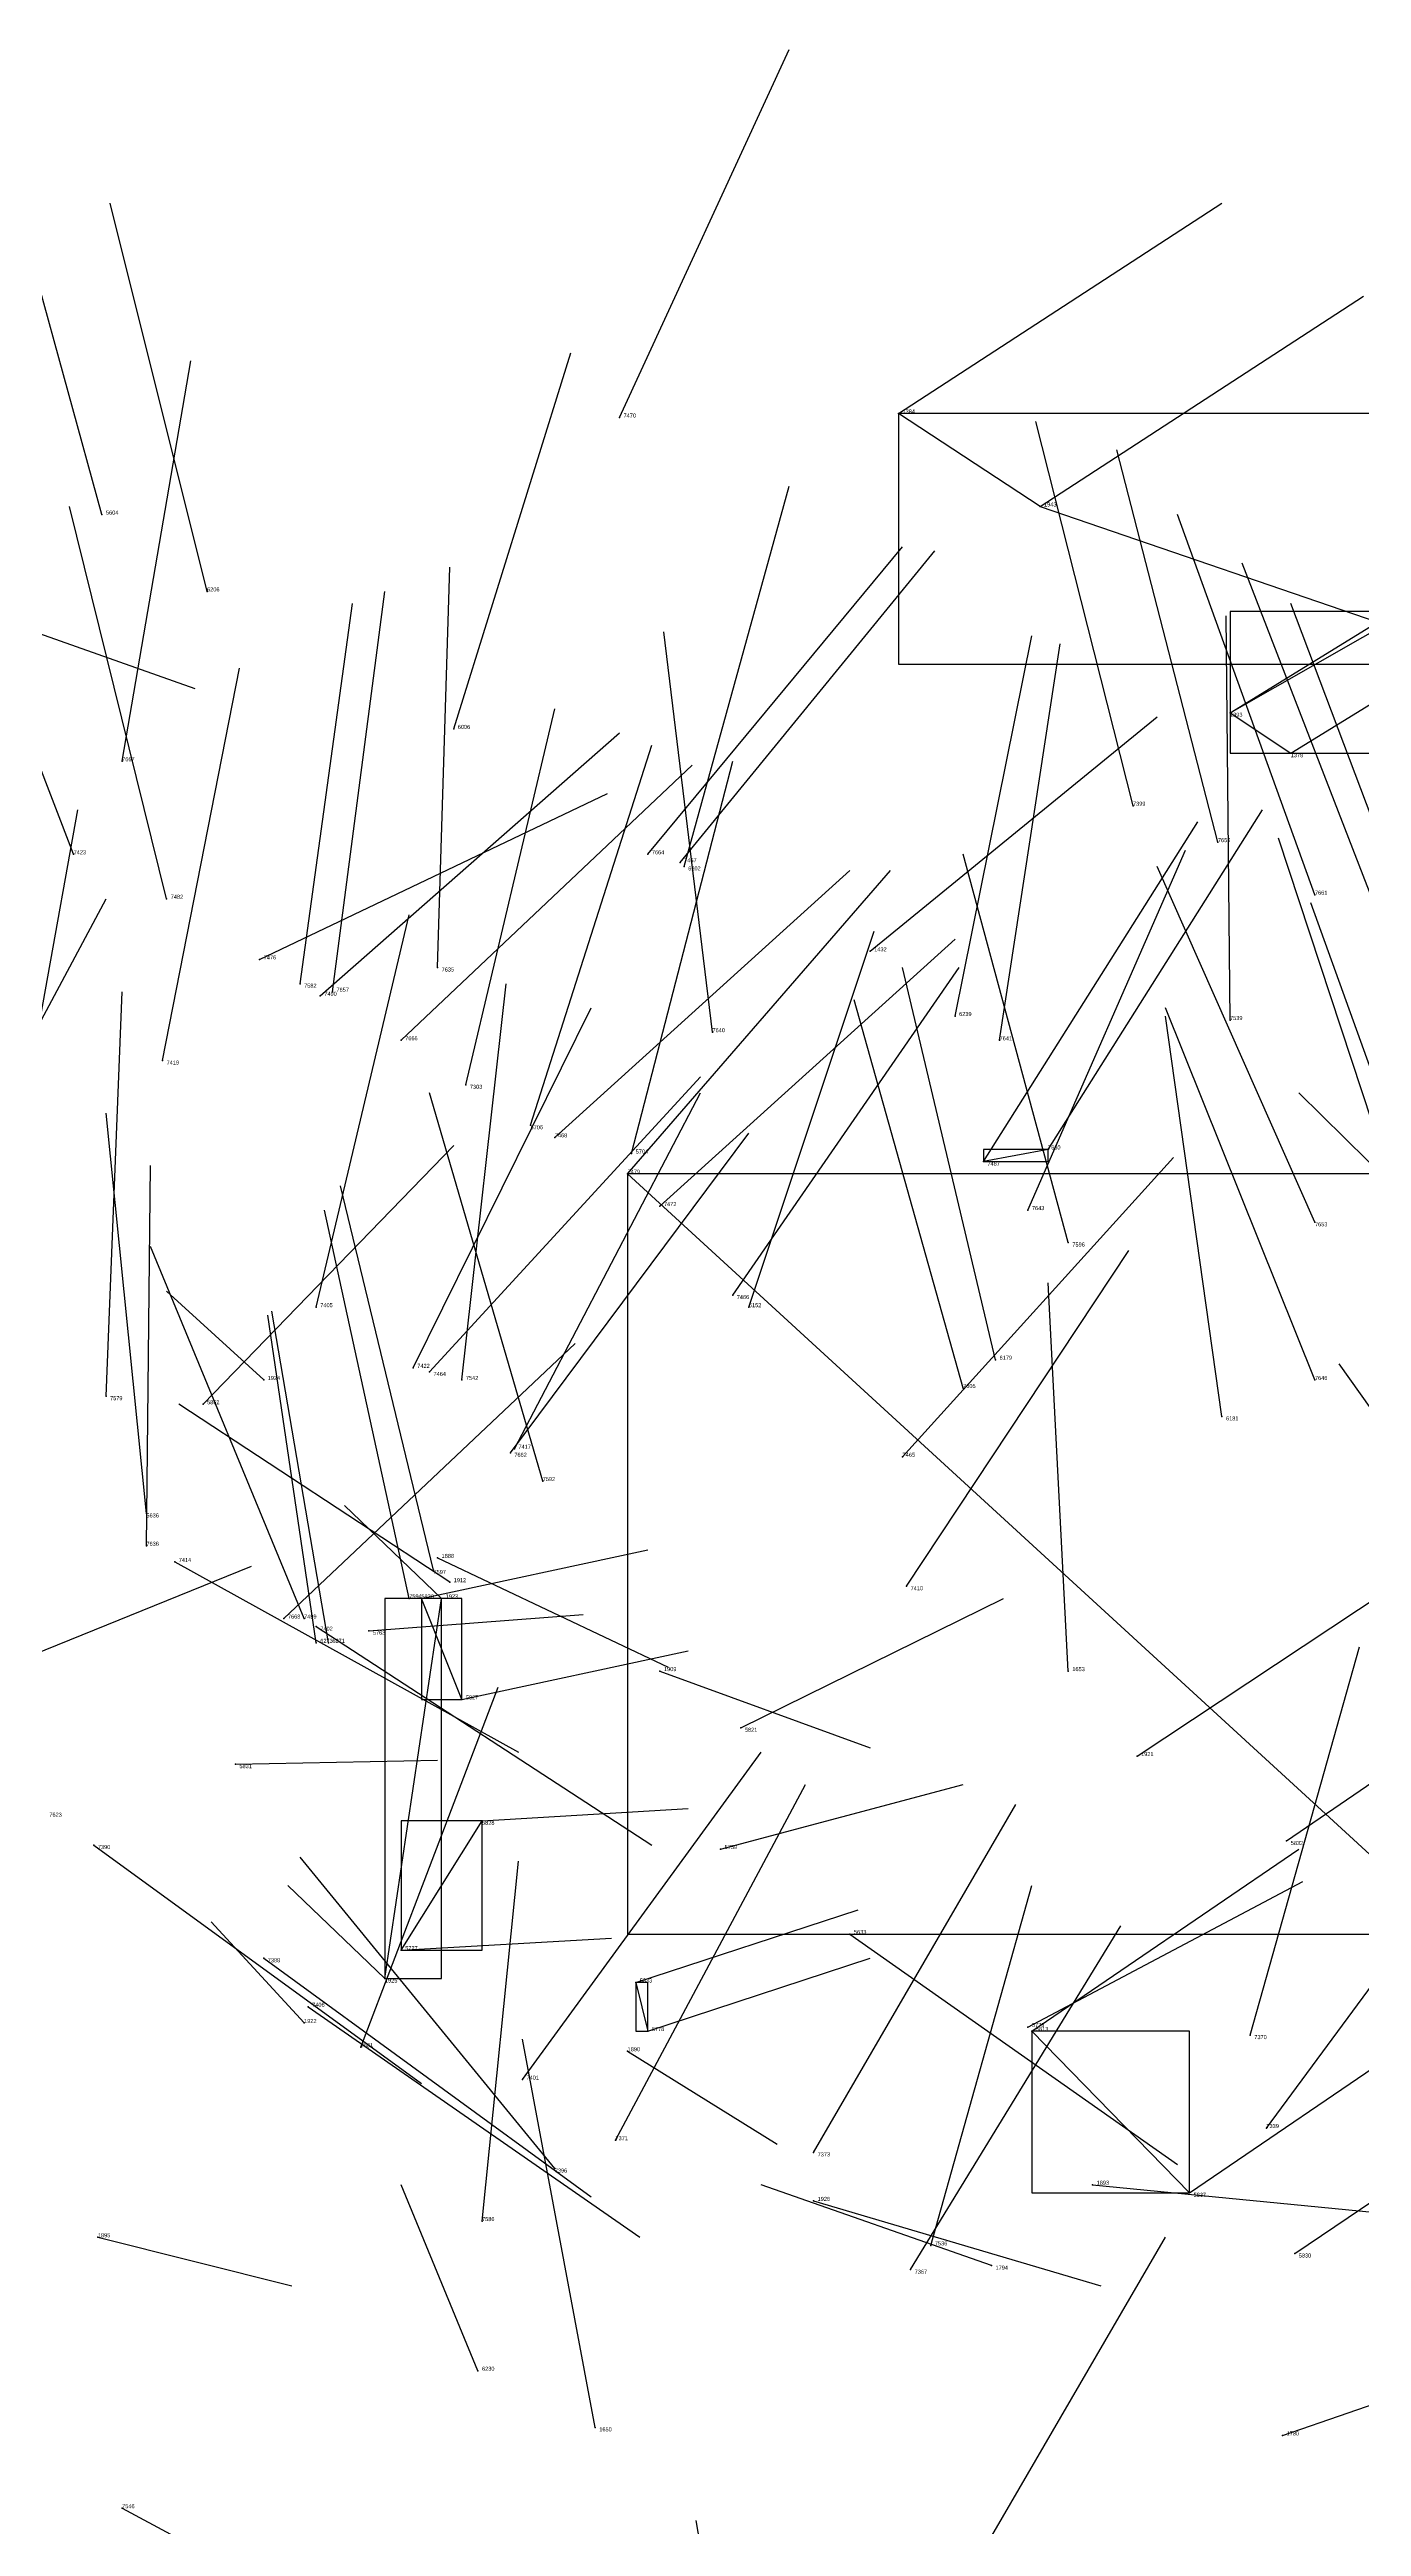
# Model space of a CAD drawing. Extents: x 59.1 to 70.8, y 600.3 to 605.1.
# Drawn here: x 66.249 to 66.573, y 604.447 to 605.06 of the extents above; entities that cross this region are included whole.
import ezdxf

# ---------------------------------------------------------------- set-up
doc = ezdxf.new("R2010")
doc.units = 0
for name, color, linetype in [('Clients', 3, 'CONTINUOUS'), ('Facilities', 3, 'CONTINUOUS'), ('Facilities_lines', 3, 'CONTINUOUS'), ('Min_max_boxes', 1, 'CONTINUOUS'), ('Normals', 1, 'CONTINUOUS'), ('Source_points', 5, 'CONTINUOUS'), ('Text', 3, 'CONTINUOUS')]:
    doc.layers.add(name, color=color, linetype=linetype)

msp = doc.modelspace()

# ---------------------------------------------------------------- linework, layer by layer
at = {"layer": 'Clients', "color": 5}
for p in [(66.459, 604.97, 451.452), (66.556, 604.886, 451.32), (66.48, 604.785, 459.526), (66.341, 604.677, 453.759), (66.346, 604.677, 448.195), (66.356, 604.622, 453.755), (66.397, 604.57, 453.675), (66.492, 604.57, 453.663)]:
    msp.add_point(p, dxfattribs=at)
at = {"layer": 'Facilities', "color": 3}
for p in [(66.39, 604.969, 459.968), (66.262, 604.945, 455.447), (66.494, 604.947, 451.402), (66.288, 604.926, 457.403), (66.541, 604.896, 451.398), (66.349, 604.892, 457.348), (66.267, 604.884, 459.323), (66.517, 604.873, 460.663), (66.538, 604.864, 459.348), (66.255, 604.861, 460.068), (66.397, 604.861, 459.694), (66.405, 604.859, 459.615), (66.406, 604.858, 457.294), (66.562, 604.851, 459.279), (66.278, 604.85, 459.996), (66.301, 604.835, 459.926), (66.345, 604.833, 459.241), (66.452, 604.837, 451.532), (66.311, 604.829, 462.297), (66.319, 604.827, 459.291), (66.316, 604.826, 459.851), (66.473, 604.821, 457.242), (66.336, 604.815, 459.778), (66.413, 604.817, 459.184), (66.484, 604.815, 459.408), (66.541, 604.82, 462.613), (66.277, 604.81, 460.137), (66.352, 604.804, 462.236), (66.368, 604.794, 454.275), (66.374, 604.791, 459.864), (66.393, 604.787, 454.329), (66.496, 604.788, 459.514), (66.392, 604.782, 459.669), (66.4, 604.774, 459.815), (66.491, 604.773, 459.445), (66.562, 604.77, 459.117), (66.501, 604.765, 458.696), (66.315, 604.749, 460.109), (66.418, 604.752, 459.579), (66.422, 604.749, 457.437), (66.483, 604.736, 458.303), (66.302, 604.731, 448.152), (66.339, 604.734, 460.038), (66.343, 604.733, 459.71), (66.351, 604.731, 462.609), (66.475, 604.729, 458.755), (66.562, 604.731, 459.134), (66.263, 604.727, 462.395), (66.287, 604.725, 453.723), (66.539, 604.722, 458.237), (66.363, 604.713, 459.642), (66.364, 604.714, 460.099), (66.46, 604.712, 459.964), (66.371, 604.706, 458.818), (66.273, 604.698, 454.876), (66.273, 604.69, 459.177), (66.28, 604.686, 460.248), (66.345, 604.687, 449.159), (66.344, 604.684, 458.795), (66.348, 604.681, 449.1), (66.461, 604.68, 460.021), (66.338, 604.677, 458.861), (66.307, 604.672, 459.765), (66.312, 604.672, 458.469), (66.315, 604.67, 460.174), (66.328, 604.669, 453.675), (66.315, 604.666, 456.922), (66.318, 604.666, 456.967), (66.4, 604.659, 449.152), (66.501, 604.659, 452.804), (66.351, 604.652, 453.709), (66.42, 604.645, 453.645), (66.518, 604.638, 448.551), (66.295, 604.636, 453.74), (66.26, 604.616, 460.579), (66.415, 604.615, 453.654), (66.555, 604.617, 453.558), (66.447, 604.594, 454.865), (66.302, 604.588, 460.429), (66.336, 604.59, 453.738), (66.332, 604.583, 448.226), (66.394, 604.582, 453.677), (66.313, 604.576, 460.499), (66.312, 604.572, 448.299), (66.491, 604.571, 453.6), (66.326, 604.566, 462.292), (66.392, 604.565, 449.162), (66.546, 604.569, 461.425), (66.366, 604.558, 460.969), (66.55, 604.546, 461.582), (66.389, 604.543, 461.068), (66.438, 604.54, 461.022), (66.374, 604.536, 460.773), (66.438, 604.528, 448.378), (66.507, 604.532, 449.052), (66.531, 604.53, 453.653), (66.356, 604.523, 462.271), (66.261, 604.519, 449.25), (66.467, 604.517, 462.536), (66.557, 604.515, 453.516), (66.462, 604.511, 461.054), (66.482, 604.512, 448.319), (66.355, 604.486, 457.383), (66.384, 604.472, 452.977), (66.554, 604.47, 448.464), (66.267, 604.452, 462.656)]:
    msp.add_point(p, dxfattribs=at)
at = {"layer": 'Facilities_lines', "color": 3}
for p, q in [((66.494, 604.947, 451.402), (66.459, 604.97, 451.452)), ((66.494, 604.947, 451.402), (66.608, 604.908, 451.47)), ((66.541, 604.896, 451.398), (66.585, 604.921, 451.391)), ((66.541, 604.896, 451.398), (66.556, 604.886, 451.32)), ((66.496, 604.788, 459.514), (66.48, 604.785, 459.526)), ((66.392, 604.782, 459.669), (66.597, 604.594, 459.907)), ((66.332, 604.583, 448.226), (66.346, 604.677, 448.195)), ((66.351, 604.652, 453.709), (66.341, 604.677, 453.759)), ((66.336, 604.59, 453.738), (66.356, 604.622, 453.755)), ((66.394, 604.582, 453.677), (66.397, 604.57, 453.675)), ((66.531, 604.53, 453.653), (66.492, 604.57, 453.663))]:
    msp.add_line(p, q, dxfattribs=at)
at = {"layer": 'Min_max_boxes', "color": 1}
for p, q in [((66.608, 604.97, 451.402), (66.459, 604.97, 451.402)), ((66.459, 604.97, 451.402), (66.459, 604.908, 451.402)), ((66.608, 604.97, 451.47), (66.459, 604.97, 451.47)), ((66.459, 604.97, 451.47), (66.459, 604.908, 451.47)), ((66.459, 604.97, 451.402), (66.459, 604.97, 451.47)), ((66.585, 604.921, 451.32), (66.541, 604.921, 451.32)), ((66.541, 604.921, 451.32), (66.541, 604.886, 451.32)), ((66.585, 604.921, 451.398), (66.541, 604.921, 451.398)), ((66.541, 604.921, 451.398), (66.541, 604.886, 451.398)), ((66.541, 604.921, 451.32), (66.541, 604.921, 451.398)), ((66.459, 604.908, 451.402), (66.608, 604.908, 451.402)), ((66.459, 604.908, 451.47), (66.608, 604.908, 451.47)), ((66.459, 604.908, 451.402), (66.459, 604.908, 451.47)), ((66.541, 604.886, 451.32), (66.585, 604.886, 451.32)), ((66.541, 604.886, 451.398), (66.585, 604.886, 451.398)), ((66.541, 604.886, 451.32), (66.541, 604.886, 451.398)), ((66.496, 604.788, 459.514), (66.48, 604.788, 459.514)), ((66.48, 604.788, 459.514), (66.48, 604.785, 459.514)), ((66.496, 604.788, 459.526), (66.48, 604.788, 459.526)), ((66.48, 604.788, 459.526), (66.48, 604.785, 459.526)), ((66.48, 604.788, 459.514), (66.48, 604.788, 459.526)), ((66.48, 604.785, 459.514), (66.496, 604.785, 459.514)), ((66.48, 604.785, 459.526), (66.496, 604.785, 459.526)), ((66.48, 604.785, 459.514), (66.48, 604.785, 459.526)), ((66.496, 604.785, 459.514), (66.496, 604.788, 459.514)), ((66.496, 604.785, 459.526), (66.496, 604.788, 459.526)), ((66.496, 604.788, 459.514), (66.496, 604.788, 459.526)), ((66.496, 604.785, 459.514), (66.496, 604.785, 459.526)), ((66.597, 604.782, 459.669), (66.392, 604.782, 459.669)), ((66.392, 604.782, 459.669), (66.392, 604.594, 459.669)), ((66.597, 604.782, 459.907), (66.392, 604.782, 459.907)), ((66.392, 604.782, 459.907), (66.392, 604.594, 459.907)), ((66.392, 604.782, 459.669), (66.392, 604.782, 459.907)), ((66.346, 604.677, 448.195), (66.332, 604.677, 448.195)), ((66.332, 604.677, 448.195), (66.332, 604.583, 448.195)), ((66.346, 604.677, 448.226), (66.332, 604.677, 448.226)), ((66.332, 604.677, 448.226), (66.332, 604.583, 448.226)), ((66.332, 604.677, 448.195), (66.332, 604.677, 448.226)), ((66.351, 604.677, 453.709), (66.341, 604.677, 453.709)), ((66.341, 604.677, 453.709), (66.341, 604.652, 453.709)), ((66.351, 604.677, 453.759), (66.341, 604.677, 453.759)), ((66.341, 604.677, 453.759), (66.341, 604.652, 453.759)), ((66.341, 604.677, 453.709), (66.341, 604.677, 453.759)), ((66.346, 604.583, 448.195), (66.346, 604.677, 448.195)), ((66.346, 604.583, 448.226), (66.346, 604.677, 448.226)), ((66.346, 604.677, 448.195), (66.346, 604.677, 448.226)), ((66.351, 604.652, 453.709), (66.351, 604.677, 453.709)), ((66.351, 604.652, 453.759), (66.351, 604.677, 453.759)), ((66.351, 604.677, 453.709), (66.351, 604.677, 453.759)), ((66.341, 604.652, 453.709), (66.351, 604.652, 453.709)), ((66.341, 604.652, 453.759), (66.351, 604.652, 453.759)), ((66.341, 604.652, 453.709), (66.341, 604.652, 453.759)), ((66.351, 604.652, 453.709), (66.351, 604.652, 453.759)), ((66.356, 604.622, 453.738), (66.336, 604.622, 453.738)), ((66.336, 604.622, 453.738), (66.336, 604.59, 453.738)), ((66.356, 604.622, 453.755), (66.336, 604.622, 453.755)), ((66.336, 604.622, 453.755), (66.336, 604.59, 453.755)), ((66.336, 604.622, 453.738), (66.336, 604.622, 453.755)), ((66.356, 604.59, 453.738), (66.356, 604.622, 453.738)), ((66.356, 604.59, 453.755), (66.356, 604.622, 453.755)), ((66.356, 604.622, 453.738), (66.356, 604.622, 453.755)), ((66.392, 604.594, 459.669), (66.597, 604.594, 459.669)), ((66.392, 604.594, 459.907), (66.597, 604.594, 459.907)), ((66.392, 604.594, 459.669), (66.392, 604.594, 459.907)), ((66.336, 604.59, 453.738), (66.356, 604.59, 453.738)), ((66.336, 604.59, 453.755), (66.356, 604.59, 453.755)), ((66.336, 604.59, 453.738), (66.336, 604.59, 453.755)), ((66.356, 604.59, 453.738), (66.356, 604.59, 453.755)), ((66.332, 604.583, 448.195), (66.346, 604.583, 448.195)), ((66.332, 604.583, 448.226), (66.346, 604.583, 448.226)), ((66.332, 604.583, 448.195), (66.332, 604.583, 448.226)), ((66.346, 604.583, 448.195), (66.346, 604.583, 448.226)), ((66.397, 604.582, 453.675), (66.394, 604.582, 453.675)), ((66.394, 604.582, 453.675), (66.394, 604.57, 453.675)), ((66.397, 604.582, 453.677), (66.394, 604.582, 453.677)), ((66.394, 604.582, 453.677), (66.394, 604.57, 453.677)), ((66.394, 604.582, 453.675), (66.394, 604.582, 453.677)), ((66.397, 604.57, 453.675), (66.397, 604.582, 453.675)), ((66.397, 604.57, 453.677), (66.397, 604.582, 453.677)), ((66.397, 604.582, 453.675), (66.397, 604.582, 453.677)), ((66.394, 604.57, 453.675), (66.397, 604.57, 453.675)), ((66.394, 604.57, 453.677), (66.397, 604.57, 453.677)), ((66.394, 604.57, 453.675), (66.394, 604.57, 453.677)), ((66.397, 604.57, 453.675), (66.397, 604.57, 453.677)), ((66.531, 604.57, 453.653), (66.492, 604.57, 453.653)), ((66.492, 604.57, 453.653), (66.492, 604.53, 453.653)), ((66.531, 604.57, 453.663), (66.492, 604.57, 453.663)), ((66.492, 604.57, 453.663), (66.492, 604.53, 453.663)), ((66.492, 604.57, 453.653), (66.492, 604.57, 453.663)), ((66.531, 604.53, 453.653), (66.531, 604.57, 453.653)), ((66.531, 604.53, 453.663), (66.531, 604.57, 453.663)), ((66.531, 604.57, 453.653), (66.531, 604.57, 453.663)), ((66.492, 604.53, 453.653), (66.531, 604.53, 453.653)), ((66.492, 604.53, 453.663), (66.531, 604.53, 453.663)), ((66.492, 604.53, 453.653), (66.492, 604.53, 453.663)), ((66.531, 604.53, 453.653), (66.531, 604.53, 453.663))]:
    msp.add_line(p, q, dxfattribs=at)
at = {"layer": 'Normals', "color": 1}
for p, q in [((66.39, 604.969, 459.968), (66.432, 605.06, 459.969)), ((66.262, 604.945, 455.447), (66.237, 605.036, 455.413)), ((66.288, 604.926, 457.403), (66.264, 605.022, 457.419)), ((66.459, 604.97, 451.452), (66.539, 605.022, 451.482)), ((66.494, 604.947, 451.402), (66.574, 604.999, 451.432)), ((66.267, 604.884, 459.323), (66.284, 604.983, 459.322)), ((66.349, 604.892, 457.348), (66.378, 604.985, 457.324)), ((66.517, 604.873, 460.663), (66.493, 604.968, 460.681)), ((66.538, 604.864, 459.348), (66.513, 604.961, 459.345)), ((66.255, 604.861, 460.068), (66.219, 604.954, 460.074)), ((66.406, 604.858, 457.294), (66.432, 604.952, 457.272)), ((66.278, 604.85, 459.996), (66.254, 604.947, 460.001)), ((66.562, 604.851, 459.279), (66.528, 604.945, 459.276)), ((66.541, 604.896, 451.398), (66.619, 604.944, 451.439)), ((66.397, 604.861, 459.694), (66.46, 604.937, 459.706)), ((66.345, 604.833, 459.241), (66.348, 604.932, 459.224)), ((66.405, 604.859, 459.615), (66.468, 604.936, 459.626)), ((66.58, 604.84, 458.878), (66.544, 604.933, 458.867)), ((66.556, 604.886, 451.32), (66.634, 604.934, 451.361)), ((66.319, 604.827, 459.291), (66.332, 604.926, 459.286)), ((66.237, 604.919, 449.159), (66.285, 604.902, 449.245)), ((66.311, 604.829, 462.297), (66.324, 604.923, 462.267)), ((66.541, 604.82, 462.613), (66.54, 604.92, 462.604)), ((66.59, 604.833, 459.048), (66.556, 604.923, 459.021)), ((66.413, 604.817, 459.184), (66.401, 604.916, 459.173)), ((66.473, 604.821, 457.242), (66.492, 604.915, 457.215)), ((66.484, 604.815, 459.408), (66.499, 604.913, 459.422)), ((66.277, 604.81, 460.137), (66.296, 604.907, 460.148)), ((66.352, 604.804, 462.236), (66.374, 604.897, 462.206)), ((66.452, 604.837, 451.532), (66.523, 604.895, 451.571)), ((66.316, 604.826, 459.851), (66.39, 604.891, 459.87)), ((66.368, 604.794, 454.275), (66.398, 604.888, 454.29)), ((66.336, 604.815, 459.778), (66.408, 604.883, 459.795)), ((66.393, 604.787, 454.329), (66.418, 604.884, 454.337)), ((66.301, 604.835, 459.926), (66.387, 604.876, 459.956)), ((66.24, 604.783, 459.09), (66.256, 604.872, 459.048)), ((66.496, 604.788, 459.514), (66.549, 604.872, 459.527)), ((66.48, 604.785, 459.526), (66.533, 604.869, 459.539)), ((66.584, 604.771, 458.677), (66.553, 604.865, 458.666)), ((66.374, 604.791, 459.864), (66.447, 604.857, 459.881)), ((66.392, 604.782, 459.669), (66.457, 604.857, 459.682)), ((66.501, 604.765, 458.696), (66.475, 604.861, 458.684)), ((66.491, 604.773, 459.445), (66.53, 604.862, 459.468)), ((66.562, 604.77, 459.117), (66.523, 604.858, 459.091)), ((66.216, 604.762, 453.744), (66.263, 604.85, 453.741)), ((66.315, 604.749, 460.109), (66.338, 604.846, 460.117)), ((66.593, 604.76, 459.042), (66.561, 604.849, 459.01)), ((66.4, 604.774, 459.815), (66.473, 604.84, 459.833)), ((66.422, 604.749, 457.437), (66.453, 604.842, 457.417)), ((66.418, 604.752, 459.579), (66.474, 604.833, 459.595)), ((66.483, 604.736, 458.303), (66.46, 604.833, 458.304)), ((66.263, 604.727, 462.395), (66.267, 604.827, 462.392)), ((66.351, 604.731, 462.609), (66.362, 604.829, 462.594)), ((66.339, 604.734, 460.038), (66.383, 604.823, 460.045)), ((66.475, 604.729, 458.755), (66.448, 604.825, 458.744)), ((66.562, 604.731, 459.134), (66.525, 604.823, 459.12)), ((66.539, 604.722, 458.237), (66.525, 604.821, 458.231)), ((66.343, 604.733, 459.71), (66.41, 604.806, 459.722)), ((66.371, 604.706, 458.818), (66.343, 604.802, 458.81)), ((66.364, 604.714, 460.099), (66.41, 604.802, 460.109)), ((66.628, 604.733, 457.941), (66.558, 604.802, 457.921)), ((66.273, 604.698, 454.876), (66.263, 604.797, 454.887)), ((66.363, 604.713, 459.642), (66.422, 604.792, 459.657)), ((66.273, 604.69, 459.177), (66.274, 604.784, 459.142)), ((66.287, 604.725, 453.723), (66.349, 604.789, 453.768)), ((66.46, 604.712, 459.964), (66.527, 604.786, 459.969)), ((66.344, 604.684, 458.795), (66.321, 604.779, 458.775)), ((66.338, 604.677, 458.861), (66.317, 604.773, 458.845)), ((66.312, 604.672, 458.469), (66.274, 604.764, 458.46)), ((66.461, 604.68, 460.021), (66.516, 604.763, 460.01)), ((66.302, 604.731, 448.152), (66.278, 604.753, 448.247)), ((66.501, 604.659, 452.804), (66.496, 604.755, 452.775)), ((66.315, 604.666, 456.922), (66.303, 604.747, 456.864)), ((66.318, 604.666, 456.967), (66.304, 604.748, 456.911)), ((66.307, 604.672, 459.765), (66.379, 604.74, 459.781)), ((66.624, 604.656, 457.645), (66.568, 604.735, 457.619)), ((66.348, 604.681, 449.1), (66.281, 604.725, 449.041)), ((66.346, 604.677, 448.195), (66.322, 604.7, 448.289)), ((66.518, 604.638, 448.551), (66.601, 604.693, 448.539)), ((66.28, 604.686, 460.248), (66.365, 604.639, 460.271)), ((66.341, 604.677, 453.759), (66.397, 604.689, 453.841)), ((66.345, 604.687, 449.159), (66.402, 604.66, 449.237)), ((66.23, 604.657, 453.859), (66.299, 604.685, 453.926)), ((66.42, 604.645, 453.645), (66.485, 604.677, 453.714)), ((66.315, 604.67, 460.174), (66.398, 604.616, 460.186)), ((66.328, 604.669, 453.675), (66.381, 604.673, 453.76)), ((66.351, 604.652, 453.709), (66.407, 604.664, 453.791)), ((66.546, 604.569, 461.425), (66.573, 604.665, 461.423)), ((66.555, 604.617, 453.558), (66.625, 604.665, 453.611)), ((66.326, 604.566, 462.292), (66.36, 604.655, 462.262)), ((66.4, 604.659, 449.152), (66.452, 604.64, 449.235)), ((66.295, 604.636, 453.74), (66.345, 604.637, 453.827)), ((66.366, 604.558, 460.969), (66.425, 604.639, 460.971)), ((66.389, 604.543, 461.068), (66.436, 604.631, 461.06)), ((66.415, 604.615, 453.654), (66.475, 604.631, 453.732)), ((66.356, 604.622, 453.755), (66.407, 604.625, 453.841)), ((66.438, 604.54, 461.022), (66.488, 604.626, 461.016)), ((66.55, 604.546, 461.582), (66.609, 604.626, 461.576)), ((66.26, 604.616, 460.579), (66.341, 604.557, 460.572)), ((66.374, 604.536, 460.773), (66.311, 604.613, 460.764)), ((66.356, 604.523, 462.271), (66.365, 604.612, 462.227)), ((66.492, 604.57, 453.663), (66.558, 604.615, 453.723)), ((66.332, 604.583, 448.226), (66.308, 604.606, 448.32)), ((66.467, 604.517, 462.536), (66.492, 604.606, 462.499)), ((66.491, 604.571, 453.6), (66.559, 604.607, 453.664)), ((66.394, 604.582, 453.677), (66.449, 604.6, 453.759)), ((66.312, 604.572, 448.299), (66.289, 604.597, 448.393)), ((66.447, 604.594, 454.865), (66.528, 604.537, 454.881)), ((66.462, 604.511, 461.054), (66.514, 604.596, 461.045)), ((66.302, 604.588, 460.429), (66.383, 604.529, 460.426)), ((66.336, 604.59, 453.738), (66.388, 604.593, 453.823)), ((66.397, 604.57, 453.675), (66.452, 604.588, 453.757)), ((66.313, 604.576, 460.499), (66.395, 604.519, 460.498)), ((66.531, 604.53, 453.653), (66.597, 604.575, 453.713)), ((66.384, 604.472, 452.977), (66.366, 604.568, 452.955)), ((66.392, 604.565, 449.162), (66.429, 604.542, 449.252)), ((66.557, 604.515, 453.516), (66.625, 604.561, 453.573)), ((66.355, 604.486, 457.383), (66.336, 604.532, 457.469)), ((66.482, 604.512, 448.319), (66.425, 604.532, 448.399)), ((66.438, 604.528, 448.378), (66.509, 604.507, 448.311)), ((66.507, 604.532, 449.052), (66.589, 604.524, 449.108)), ((66.261, 604.519, 449.25), (66.309, 604.507, 449.337)), ((66.475, 604.433, 461.139), (66.525, 604.519, 461.128)), ((66.554, 604.47, 448.464), (66.644, 604.501, 448.434)), ((66.267, 604.452, 462.656), (66.28, 604.445, 462.755)), ((66.425, 604.355, 452.939), (66.409, 604.449, 452.909))]:
    msp.add_line(p, q, dxfattribs=at)
at = {"layer": 'Source_points', "color": 5}
for p in [(66.39, 604.969, 459.968), (66.459, 604.97, 451.452), (66.262, 604.945, 455.447), (66.494, 604.947, 451.402), (66.288, 604.926, 457.403), (66.541, 604.896, 451.398), (66.349, 604.892, 457.348), (66.267, 604.884, 459.323), (66.556, 604.886, 451.32), (66.517, 604.873, 460.663), (66.538, 604.864, 459.348), (66.255, 604.861, 460.068), (66.397, 604.861, 459.694), (66.405, 604.859, 459.615), (66.406, 604.858, 457.294), (66.562, 604.851, 459.279), (66.278, 604.85, 459.996), (66.301, 604.835, 459.926), (66.345, 604.833, 459.241), (66.452, 604.837, 451.532), (66.311, 604.829, 462.297), (66.319, 604.827, 459.291), (66.316, 604.826, 459.851), (66.473, 604.821, 457.242), (66.336, 604.815, 459.778), (66.413, 604.817, 459.184), (66.484, 604.815, 459.408), (66.541, 604.82, 462.613), (66.277, 604.81, 460.137), (66.352, 604.804, 462.236), (66.368, 604.794, 454.275), (66.374, 604.791, 459.864), (66.393, 604.787, 454.329), (66.48, 604.785, 459.526), (66.496, 604.788, 459.514), (66.392, 604.782, 459.669), (66.4, 604.774, 459.815), (66.491, 604.773, 459.445), (66.562, 604.77, 459.117), (66.501, 604.765, 458.696), (66.315, 604.749, 460.109), (66.418, 604.752, 459.579), (66.422, 604.749, 457.437), (66.483, 604.736, 458.303), (66.302, 604.731, 448.152), (66.339, 604.734, 460.038), (66.343, 604.733, 459.71), (66.351, 604.731, 462.609), (66.475, 604.729, 458.755), (66.562, 604.731, 459.134), (66.263, 604.727, 462.395), (66.287, 604.725, 453.723), (66.539, 604.722, 458.237), (66.363, 604.713, 459.642), (66.364, 604.714, 460.099), (66.46, 604.712, 459.964), (66.371, 604.706, 458.818), (66.273, 604.698, 454.876), (66.273, 604.69, 459.177), (66.28, 604.686, 460.248), (66.345, 604.687, 449.159), (66.344, 604.684, 458.795), (66.348, 604.681, 449.1), (66.461, 604.68, 460.021), (66.338, 604.677, 458.861), (66.341, 604.677, 453.759), (66.346, 604.677, 448.195), (66.307, 604.672, 459.765), (66.312, 604.672, 458.469), (66.315, 604.67, 460.174), (66.328, 604.669, 453.675), (66.315, 604.666, 456.922), (66.318, 604.666, 456.967), (66.4, 604.659, 449.152), (66.501, 604.659, 452.804), (66.351, 604.652, 453.709), (66.42, 604.645, 453.645), (66.518, 604.638, 448.551), (66.295, 604.636, 453.74), (66.356, 604.622, 453.755), (66.26, 604.616, 460.579), (66.415, 604.615, 453.654), (66.555, 604.617, 453.558), (66.447, 604.594, 454.865), (66.302, 604.588, 460.429), (66.336, 604.59, 453.738), (66.332, 604.583, 448.226), (66.394, 604.582, 453.677), (66.313, 604.576, 460.499), (66.312, 604.572, 448.299), (66.397, 604.57, 453.675), (66.491, 604.571, 453.6), (66.492, 604.57, 453.663), (66.326, 604.566, 462.292), (66.392, 604.565, 449.162), (66.546, 604.569, 461.425), (66.366, 604.558, 460.969), (66.55, 604.546, 461.582), (66.389, 604.543, 461.068), (66.438, 604.54, 461.022), (66.374, 604.536, 460.773), (66.438, 604.528, 448.378), (66.507, 604.532, 449.052), (66.531, 604.53, 453.653), (66.356, 604.523, 462.271), (66.261, 604.519, 449.25), (66.467, 604.517, 462.536), (66.557, 604.515, 453.516), (66.462, 604.511, 461.054), (66.482, 604.512, 448.319), (66.355, 604.486, 457.383), (66.384, 604.472, 452.977), (66.554, 604.47, 448.464), (66.267, 604.452, 462.656)]:
    msp.add_point(p, dxfattribs=at)

# ---------------------------------------------------------------- texts
at = {"layer": 'Text', "color": 3}
for s, p in [('7470', (66.391, 604.969, 459.968)), ('1384', (66.46, 604.97, 451.452)), ('5604', (66.263, 604.945, 455.447)), ('1943', (66.495, 604.947, 451.402)), ('6206', (66.288, 604.926, 457.403)), ('1393', (66.541, 604.895, 451.398)), ('6006', (66.35, 604.892, 457.348)), ('7667', (66.267, 604.884, 459.323)), ('1378', (66.556, 604.885, 451.32)), ('7399', (66.517, 604.873, 460.663)), ('7655', (66.538, 604.864, 459.348)), ('7423', (66.255, 604.861, 460.068)), ('7664', (66.398, 604.861, 459.694)), ('7467', (66.406, 604.859, 459.615)), ('6202', (66.407, 604.857, 457.294)), ('7482', (66.279, 604.85, 459.996)), ('7661', (66.562, 604.851, 459.279)), ('7476', (66.302, 604.835, 459.926)), ('7635', (66.346, 604.832, 459.241)), ('1432', (66.453, 604.837, 451.532)), ('7582', (66.312, 604.828, 462.297)), ('7490', (66.317, 604.826, 459.851)), ('7657', (66.32, 604.827, 459.291)), ('6239', (66.474, 604.821, 457.242)), ('7539', (66.541, 604.82, 462.613)), ('7666', (66.337, 604.815, 459.778)), ('7640', (66.413, 604.817, 459.184)), ('7641', (66.484, 604.815, 459.408)), ('7419', (66.278, 604.809, 460.137)), ('7303', (66.353, 604.803, 462.236)), ('5706', (66.368, 604.793, 454.275)), ('7468', (66.374, 604.791, 459.864)), ('5704', (66.394, 604.787, 454.329)), ('7487', (66.481, 604.784, 459.526)), ('7660', (66.496, 604.788, 459.514)), ('7479', (66.392, 604.782, 459.669)), ('7472', (66.401, 604.774, 459.815)), ('7643', (66.492, 604.773, 459.445)), ('7596', (66.502, 604.764, 458.696)), ('7653', (66.562, 604.769, 459.117)), ('7405', (66.316, 604.749, 460.109)), ('7466', (66.419, 604.751, 459.579)), ('6152', (66.422, 604.749, 457.437)), ('7422', (66.34, 604.734, 460.038)), ('6179', (66.484, 604.736, 458.303)), ('1924', (66.303, 604.731, 448.152)), ('7464', (66.344, 604.732, 459.71)), ('7542', (66.352, 604.731, 462.609)), ('7605', (66.475, 604.729, 458.755)), ('7646', (66.562, 604.731, 459.134)), ('7579', (66.264, 604.726, 462.395)), ('5862', (66.288, 604.725, 453.723)), ('6181', (66.54, 604.721, 458.237)), ('7662', (66.364, 604.712, 459.642)), ('7417', (66.365, 604.714, 460.099)), ('7465', (66.46, 604.712, 459.964)), ('7592', (66.371, 604.706, 458.818)), ('5636', (66.273, 604.697, 454.876)), ('7636', (66.273, 604.69, 459.177)), ('7414', (66.281, 604.686, 460.248)), ('1888', (66.346, 604.687, 449.159)), ('7597', (66.344, 604.683, 458.795)), ('1912', (66.349, 604.681, 449.1)), ('7410', (66.462, 604.679, 460.021)), ('7594', (66.338, 604.677, 458.861)), ('5820', (66.341, 604.677, 453.759)), ('1923', (66.347, 604.677, 448.195)), ('7668', (66.308, 604.672, 459.765)), ('7499', (66.312, 604.672, 458.469)), ('7402', (66.316, 604.669, 460.174)), ('6273', (66.316, 604.666, 456.922)), ('6271', (66.319, 604.666, 456.967)), ('5763', (66.329, 604.668, 453.675)), ('1909', (66.401, 604.659, 449.152)), ('1653', (66.502, 604.659, 452.804)), ('5827', (66.352, 604.652, 453.709)), ('5821', (66.421, 604.644, 453.645)), ('1921', (66.519, 604.638, 448.551)), ('5831', (66.296, 604.635, 453.74)), ('7623', (66.249, 604.623, 458.526)), ('5828', (66.356, 604.621, 453.755)), ('7390', (66.261, 604.615, 460.579)), ('5759', (66.416, 604.615, 453.654)), ('5832', (66.556, 604.616, 453.558)), ('5633', (66.448, 604.594, 454.865)), ('7388', (66.303, 604.587, 460.429)), ('5727', (66.337, 604.59, 453.738)), ('1925', (66.332, 604.582, 448.226)), ('5833', (66.395, 604.582, 453.677)), ('7406', (66.314, 604.576, 460.499)), ('1922', (66.312, 604.572, 448.299)), ('5778', (66.398, 604.57, 453.675)), ('5773', (66.492, 604.571, 453.6)), ('5813', (66.493, 604.57, 453.663)), ('7370', (66.547, 604.568, 461.425)), ('7581', (66.326, 604.566, 462.292)), ('1890', (66.392, 604.565, 449.162)), ('7401', (66.367, 604.558, 460.969)), ('7339', (66.55, 604.546, 461.582)), ('7371', (66.389, 604.543, 461.068)), ('7373', (66.439, 604.539, 461.022)), ('7396', (66.374, 604.535, 460.773)), ('1893', (66.508, 604.532, 449.052)), ('1926', (66.439, 604.528, 448.378)), ('5837', (66.532, 604.529, 453.653)), ('1895', (66.261, 604.519, 449.25)), ('7586', (66.356, 604.523, 462.271)), ('7536', (66.468, 604.517, 462.536)), ('5830', (66.558, 604.514, 453.516)), ('7367', (66.463, 604.51, 461.054)), ('1794', (66.483, 604.511, 448.319)), ('6230', (66.356, 604.486, 457.383)), ('1650', (66.385, 604.471, 452.977)), ('1780', (66.555, 604.47, 448.464)), ('7546', (66.267, 604.452, 462.656))]:
    msp.add_text(s, height=0.001, dxfattribs=at).set_placement(p)

doc.saveas('drawing.dxf')
